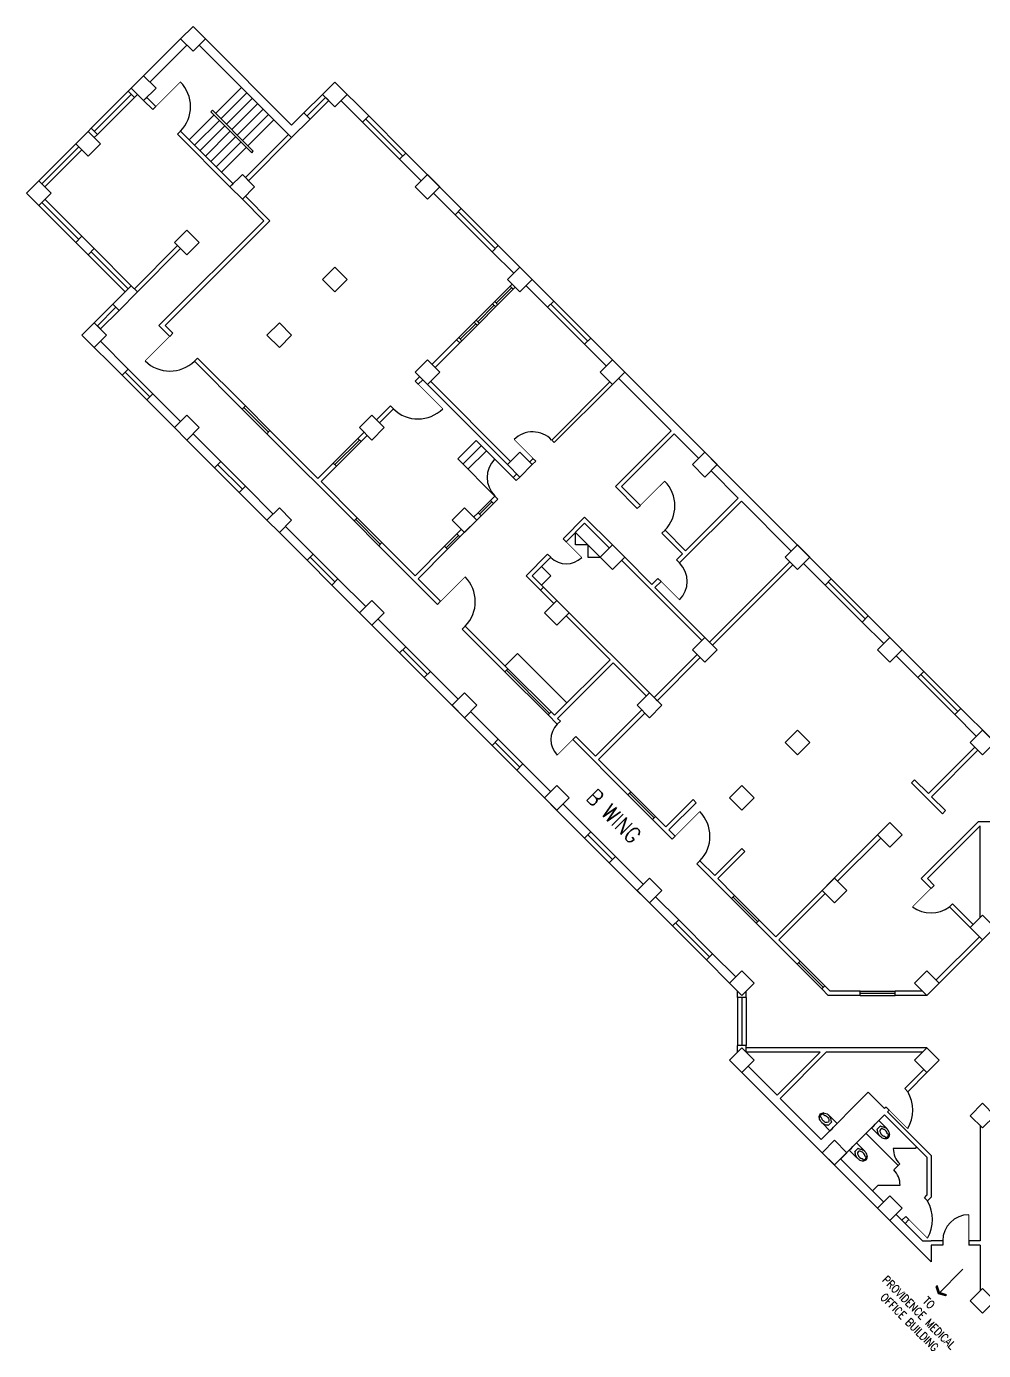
# Model space of a CAD drawing. Header units: inches. Extents: x -3235 to 3296, y 161 to 2924.
# Drawn here: x -3235 to -1918, y 1104 to 2924 of the extents above; entities that cross this region are included whole.
import ezdxf
from ezdxf.enums import TextEntityAlignment as Align

# ---------------------------------------------------------------- set-up
doc = ezdxf.new("R2010")
doc.units = ezdxf.units.IN
doc.header["$LTSCALE"] = 96
doc.header["$MEASUREMENT"] = 0
doc.layers.get('0').update_dxf_attribs({"linetype": 'CONTINUOUS'})
for name, color, linetype in [('A-ANNO-TEXT', 4, 'CONTINUOUS'), ('A-COLS', 5, 'CONTINUOUS'), ('A-DOOR', 2, 'CONTINUOUS'), ('A-FLOR-CASE', 3, 'CONTINUOUS'), ('A-FLOR-PFIX', 2, 'CONTINUOUS'), ('A-FLOR-STRS', 2, 'CONTINUOUS'), ('A-GLAZ', 2, 'CONTINUOUS'), ('A-GLAZ-SILL', 1, 'CONTINUOUS'), ('A-WALL-FULL', 6, 'CONTINUOUS')]:
    doc.layers.add(name, color=color, linetype=linetype)
doc.styles.add('11', font='simplex', dxfattribs={"width": 0.85, "height": 11})

# ---------------------------------------------------------------- blocks, each defined once
blk = doc.blocks.new('P2477016')
for p, q in [((-3.603083, -23.831759), (-3.603083, -23.831759)), ((-2.504894, -21.068753), (-2.504894, -21.068753))]:
    blk.add_line(p, q)
for points in [[(-6.93083, -16.399601, -0.022673), (-7, -14.875), (-7, 0), (-3.020761, 0), (0, 0), (3.020761, 0), (7, 0), (7, -14.875)], [(-6.937926, -16.211212, -0.074934), (-6.387938, -12.562014, -0.085426), (-4.920528, -9.670474, -0.066386), (-3.550098, -8.264603), (-3.550098, -6.711212), (3.449902, -6.711212), (3.449902, -8.264603, -0.066386), (4.820333, -9.670474, -0.085426), (6.287743, -12.562014, -0.111314), (6.709134, -17.991061)], [(3.991504, -23.722377, -0.562484), (3.158962, -23.529526), (2.424162, -21.300368, -0.238976), (2.492058, -20.853364, 0.08035), (3.421006, -18.976205, 0.074934), (3.837731, -16.211212, 0.074934), (3.421006, -13.446218, 0.085426), (2.414145, -11.462194, 0.066386), (1.597345, -10.624271, 0.330534), (-1.69754, -10.624271, 0.066386), (-2.51434, -11.462194, 0.085426), (-3.521201, -13.446218, 0.074934), (-3.937926, -16.211212, 0.074934), (-3.521201, -18.976205, 0.08035), (-2.592253, -20.853364, -0.238976), (-2.524357, -21.300368), (-3.250575, -23.503493, -0.549653), (-4.069149, -23.710095)], [(0, -25.75, 0.143932), (2.498761, -25.015482, 0.107177), (4.949747, -22.564786, 0.077997), (6.431696, -19.212481, 0.065232), (7, -14.875)], [(-4.023967, -23.748064, 0.06085), (-2.498761, -25.015482, 0.143932), (0, -25.75)], [(-2.976493, -22.67201, 0.063273), (-1.687041, -23.754089, 0.143932), (0, -24.25)], [(0, -24.25, 0.143932), (1.687041, -23.754089, 0.059203), (2.902316, -22.750942)]]:
    blk.add_lwpolyline(points, format="xyb")
for centre, radius, start, end in [((5.443363, -16.211212), 12.38129, 180, 197.141641), ((2.746106, -17.043143), 9.558648, 197.141641, 216.672481), ((1.035634, -18.316811), 7.426057, 216.672481, 226.574161)]:
    blk.add_arc(centre, radius, start, end)
blk = doc.blocks.new('WC')
at = {"layer": 'A-FLOR-PFIX', "xscale": -1}
blk.add_blockref('P2477016', (0, 0), dxfattribs=at)
blk = doc.blocks.new('ARROW')
for p, q in [((0, 0), (47.9, 0)), ((41, 9), (45.5, 0)), ((41, 9), (43.2, 9)), ((45.5, 0), (41, -9)), ((43.2, 9), (47.7, 0)), ((47.7, 0), (43.2, -9)), ((41, -9), (43.2, -9))]:
    blk.add_line(p, q)
for points in [[(41, 9), (45.5, 0), (43.2, 9), (47.7, 0)], [(41, -9), (45.5, 0), (43.2, -9), (47.7, 0)]]:
    blk.add_solid(points)

msp = doc.modelspace()

# ---------------------------------------------------------------- linework, layer by layer
at = {"layer": 'A-COLS'}
for points in [[(-3006.1, 2890.3), (-3023.1, 2907.3), (-3006.1, 2924.3), (-2989.1, 2907.3)], [(-3074, 2822.4), (-3091, 2839.4), (-3074, 2856.4), (-3057, 2839.4)], [(-2811, 2814), (-2827.9, 2830.9), (-2811, 2847.9), (-2794, 2830.9)], [(-3133.4, 2763), (-3150.4, 2780), (-3167.3, 2763), (-3150.4, 2746.1)], [(-2938.2, 2686.7), (-2955.2, 2703.6), (-2938.2, 2720.6), (-2921.3, 2703.6)], [(-2683.7, 2686.7), (-2700.6, 2703.6), (-2683.7, 2720.6), (-2666.7, 2703.6)], [(-3201.3, 2695.2), (-3218.2, 2712.1), (-3235.2, 2695.2), (-3218.2, 2678.2)], [(-2997.6, 2627.3), (-3014.6, 2644.2), (-3031.6, 2627.3), (-3014.6, 2610.3)], [(-2811, 2559.4), (-2827.9, 2576.4), (-2811, 2593.3), (-2794, 2576.4)], [(-2556.4, 2559.4), (-2573.4, 2576.4), (-2556.4, 2593.3), (-2539.4, 2576.4)], [(-3124.9, 2500), (-3141.9, 2517), (-3158.9, 2500), (-3141.9, 2483)], [(-2870.4, 2500), (-2887.3, 2517), (-2904.3, 2500), (-2887.3, 2483)], [(-2683.7, 2432.1), (-2700.6, 2449.1), (-2683.7, 2466.1), (-2666.7, 2449.1)], [(-2429.1, 2432.1), (-2446.1, 2449.1), (-2429.1, 2466.1), (-2412.1, 2449.1)], [(-2997.6, 2372.7), (-3014.6, 2389.7), (-3031.6, 2372.7), (-3014.6, 2355.7)], [(-2743.1, 2372.7), (-2760, 2389.7), (-2777, 2372.7), (-2760, 2355.7)], [(-2556.4, 2304.8), (-2573.4, 2321.8), (-2556.4, 2338.8), (-2539.4, 2321.8)], [(-2301.8, 2304.8), (-2318.8, 2321.8), (-2301.8, 2338.8), (-2284.9, 2321.8)], [(-2870.4, 2245.4), (-2887.3, 2262.4), (-2904.3, 2245.4), (-2887.3, 2228.5)], [(-2615.8, 2245.4), (-2632.8, 2262.4), (-2649.7, 2245.4), (-2632.8, 2228.5)], [(-2429.1, 2177.6), (-2446.1, 2194.5), (-2429.1, 2211.5), (-2412.1, 2194.5)], [(-2174.6, 2177.6), (-2191.5, 2194.5), (-2174.6, 2211.5), (-2157.6, 2194.5)], [(-2743.1, 2118.2), (-2760, 2135.1), (-2777, 2118.2), (-2760, 2101.2)], [(-2488.5, 2118.2), (-2505.5, 2135.1), (-2522.5, 2118.2), (-2505.5, 2101.2)], [(-2301.8, 2050.3), (-2318.8, 2067.2), (-2301.8, 2084.2), (-2284.9, 2067.2)], [(-2047.3, 2050.3), (-2064.2, 2067.2), (-2047.3, 2084.2), (-2030.3, 2067.2)], [(-2615.8, 1990.9), (-2632.8, 2007.9), (-2649.7, 1990.9), (-2632.8, 1973.9)], [(-2361.2, 1990.9), (-2378.2, 2007.9), (-2395.2, 1990.9), (-2378.2, 1973.9)], [(-2174.6, 1923), (-2191.5, 1940), (-2174.6, 1956.9), (-2157.6, 1940)], [(-1920, 1923), (-1937, 1940), (-1920, 1956.9), (-1903, 1940)], [(-2488.5, 1863.6), (-2505.5, 1880.6), (-2522.5, 1863.6), (-2505.5, 1846.6)], [(-2234, 1863.6), (-2250.9, 1880.6), (-2267.9, 1863.6), (-2250.9, 1846.6)], [(-2047.3, 1795.7), (-2064.2, 1812.7), (-2047.3, 1829.7), (-2030.3, 1812.7)], [(-2361.2, 1736.3), (-2378.2, 1753.3), (-2395.2, 1736.3), (-2378.2, 1719.4)], [(-2106.7, 1736.3), (-2123.6, 1753.3), (-2140.6, 1736.3), (-2123.6, 1719.4)], [(-1920, 1668.4), (-1937, 1685.4), (-1920, 1702.4), (-1903, 1685.4)], [(-2234, 1609), (-2250.9, 1626), (-2267.9, 1609), (-2250.9, 1592.1)], [(-1979.4, 1609), (-1996.4, 1626), (-2013.3, 1609), (-1996.4, 1592.1)], [(-2234, 1503.1), (-2250.9, 1520.1), (-2267.9, 1503.1), (-2250.9, 1486.1)], [(-1996.4, 1520.1), (-1979.4, 1503.1), (-1996.4, 1486.1), (-2013.3, 1503.1)], [(-1920, 1443.7), (-1903, 1426.7), (-1920, 1409.8), (-1937, 1426.7)], [(-2140.6, 1375.8), (-2123.6, 1392.8), (-2106.7, 1375.8), (-2123.6, 1358.9)], [(-2064.2, 1299.5), (-2047.3, 1316.4), (-2030.3, 1299.5), (-2047.3, 1282.5)], [(-1920, 1189.1), (-1903, 1172.2), (-1920, 1155.2), (-1937, 1172.2)]]:
    msp.add_lwpolyline(points, close=True, dxfattribs=at)
at = {"layer": 'A-DOOR'}
for p, q in [((-2479.8, 2211.5), (-2479.8, 2228.5)), ((-2463.1, 2211.5), (-2479.8, 2211.5)), ((-2463.1, 2211.5), (-2463.1, 2194.7)), ((-2463.1, 2194.7), (-2446.1, 2194.7)), ((-2012.6, 1381.7), (-2042.6, 1381.7)), ((-2063.3, 1331), (-2033.3, 1331))]:
    msp.add_line(p, q, dxfattribs=at)
at = {"layer": 'A-DOOR', "const_width": 1}
for points in [[(-3057.5, 2814), (-3023.6, 2847.9)], [(-3037.9, 2498.4), (-3071.9, 2464.4)], [(-2696.5, 2432.6), (-2662.5, 2398.6)], [(-2538.8, 2330.9), (-2564.2, 2356.4)], [(-2565.5, 2304.2), (-2591, 2329.6)], [(-2391.2, 2265.2), (-2357.2, 2299.1)], [(-2492.8, 2215.7), (-2471.3, 2194.3)], [(-2665.7, 2133.6), (-2631.8, 2167.6)], [(-2362.2, 2161.2), (-2336.7, 2135.8)], [(-2483.5, 1943.9), (-2504.9, 1922.5)], [(-2342.9, 1810.8), (-2309, 1844.8)], [(-1990.7, 1739.2), (-2016.2, 1713.7)], [(-2048.2, 1434.3), (-2022.8, 1408.8)], [(-2021.1, 1283.9), (-1995.7, 1258.5)], [(-1938.7, 1254.5), (-1938.7, 1290.5)]]:
    msp.add_lwpolyline(points, dxfattribs=at)
at = {"layer": 'A-DOOR'}
for centre, radius, start, end in [((-3057.5, 2814), 48, 315.4323, 45), ((-3037.9, 2498.4), 48, 225, 314.5677), ((-2696.5, 2432.6), 48, 225.4323, 315), ((-2538.8, 2330.9), 36, 43.4453, 134.9851), ((-2565.5, 2304.2), 36, 135, 225), ((-2391.2, 2265.2), 48, 315.4323, 45), ((-2492.5, 2215.5), 30, 225, 314.9974), ((-2362.2, 2161.2), 36, 315, 45), ((-2665.7, 2133.6), 48, 315.4323, 45), ((-2483.7, 1943.7), 30, 135, 224.9974), ((-2342.9, 1810.8), 48, 315.4323, 45), ((-1990.7, 1749.5), 43.9, 234.5459, 305.4541), ((-2065.1, 1434.3), 49.4, 328.9978, 31.0022), ((-2012.6, 1381.7), 30, 180, 225), ((-2063.3, 1331), 30, 360, 45), ((-2038, 1283.9), 49.4, 328.9978, 31.0022), ((-1938.7, 1254.5), 36, 90, 180)]:
    msp.add_arc(centre, radius, start, end, dxfattribs=at)
at = {"layer": 'A-FLOR-CASE'}
for p, q in [((-2446.1, 2194.5), (-2480, 2228.5)), ((-2526.7, 2181.8), (-2514, 2169.1)), ((-2514, 2169.1), (-2526.7, 2156.3)), ((-2528.1, 2149.3), (-2509.7, 2130.9)), ((-2523.9, 2153.5), (-2505.5, 2135.1)), ((-2576.6, 2045.1), (-2559.7, 2062)), ((-2559.7, 2062), (-2491.8, 1994.2))]:
    msp.add_line(p, q, dxfattribs=at)
at = {"layer": 'A-FLOR-STRS'}
for p, q in [((-2939.3, 2840.5), (-2975, 2804.7)), ((-2967.6, 2797.3), (-2931.9, 2833)), ((-2960.2, 2789.9), (-2924.4, 2825.6)), ((-2981.4, 2806.9), (-2979.3, 2809)), ((-2981.4, 2806.9), (-2925.2, 2750.6)), ((-2979.3, 2809), (-2923.1, 2752.8)), ((-2952.8, 2782.5), (-2917, 2818.2)), ((-2945.3, 2775), (-2909.6, 2810.8)), ((-2977.1, 2802.6), (-3011.4, 2768.3)), ((-2969.7, 2795.2), (-3004, 2760.9)), ((-2962.3, 2787.8), (-2996.6, 2753.5)), ((-2937.9, 2767.6), (-2902.2, 2803.3)), ((-2930.5, 2760.2), (-2894.7, 2795.9)), ((-2954.9, 2780.3), (-2989.1, 2746.1)), ((-2947.4, 2772.9), (-2981.7, 2738.6)), ((-2940, 2765.5), (-2974.3, 2731.2)), ((-2932.6, 2758.1), (-2966.9, 2723.8)), ((-2925.2, 2750.6), (-2923.1, 2752.8)), ((-2641.9, 2329.6), (-2616.4, 2355.1)), ((-2616.4, 2355.1), (-2565.5, 2304.2)), ((-2634.8, 2322.6), (-2609.4, 2348)), ((-2627.8, 2315.5), (-2602.3, 2341)), ((-2641.9, 2329.6), (-2591, 2278.7))]:
    msp.add_line(p, q, dxfattribs=at)
at = {"layer": 'A-GLAZ'}
for p, q in [((-3091, 2830.9), (-3141.9, 2780)), ((-2849.1, 2801.2), (-2823.7, 2826.7)), ((-2768.5, 2797), (-2717.6, 2746.1)), ((-3214, 2707.9), (-3163.1, 2758.8)), ((-3214, 2682.4), (-3163.1, 2631.5)), ((-2641.2, 2669.7), (-2590.3, 2618.8)), ((-3146.1, 2614.6), (-3095.2, 2563.6)), ((-2588.9, 2543.8), (-2567.7, 2565.1)), ((-3137.6, 2512.7), (-3112.2, 2538.2)), ((-2614.4, 2518.4), (-2591.8, 2541)), ((-2514, 2542.4), (-2463.1, 2491.5)), ((-2638.4, 2494.3), (-2617.2, 2515.6)), ((-3099.5, 2449.1), (-3065.5, 2415.1)), ((-2936.2, 2400.4), (-2902.3, 2366.5)), ((-2777, 2355.7), (-2811, 2321.8)), ((-2972.2, 2321.8), (-2938.2, 2287.9)), ((-2594.9, 2270.6), (-2611.9, 2253.6)), ((-2782.3, 2246.5), (-2748.4, 2212.6)), ((-2640.9, 2224.5), (-2657.9, 2207.6)), ((-2844.9, 2194.5), (-2811, 2160.6)), ((-2132.1, 2160.6), (-2081.2, 2109.7)), ((-2717.6, 2067.2), (-2683.7, 2033.3)), ((-2574.9, 2039.1), (-2515.5, 1979.7)), ((-2004.9, 2033.3), (-1953.9, 1982.4)), ((-2590.3, 1940), (-2556.4, 1906)), ((-2405.8, 1870), (-2371.8, 1836)), ((-2463.1, 1812.7), (-2429.1, 1778.8)), ((-2263.3, 1727.5), (-2229.4, 1693.6)), ((-2342.1, 1691.8), (-2295.5, 1645.1)), ((-2172.8, 1637), (-2138.9, 1603)), ((-2251.2, 1589.1), (-2251.2, 1523.1)), ((-2088.2, 1595.1), (-2040.2, 1595.1))]:
    msp.add_line(p, q, dxfattribs=at)
at = {"layer": 'A-GLAZ-SILL'}
for p, q in [((-3095.2, 2835.2), (-3146.1, 2784.3)), ((-3086.7, 2826.7), (-3137.6, 2775.8)), ((-2853.4, 2805.5), (-2827.9, 2830.9)), ((-2844.9, 2797), (-2819.4, 2822.4)), ((-2772.8, 2792.7), (-2721.9, 2741.8)), ((-2764.3, 2801.2), (-2713.4, 2750.3)), ((-3218.2, 2712.1), (-3167.3, 2763)), ((-3209.8, 2703.6), (-3158.9, 2754.6)), ((-3218.2, 2678.2), (-3167.3, 2627.3)), ((-3209.8, 2686.7), (-3158.9, 2635.8)), ((-2645.5, 2665.5), (-2594.6, 2614.6)), ((-2637, 2673.9), (-2586.1, 2623)), ((-3150.4, 2610.3), (-3099.5, 2559.4)), ((-3141.9, 2618.8), (-3091, 2567.9)), ((-2643.4, 2493.6), (-2567, 2570)), ((-2569.8, 2567.2), (-2565.6, 2562.9)), ((-2567, 2570), (-2562.8, 2565.8)), ((-2639.1, 2489.4), (-2562.8, 2565.8)), ((-3141.9, 2517), (-3116.4, 2542.4)), ((-3133.4, 2508.5), (-3107.9, 2533.9)), ((-2593.9, 2543.1), (-2589.6, 2538.9)), ((-2591, 2546), (-2586.8, 2541.7)), ((-2591, 2546), (-2586.8, 2541.7)), ((-2518.2, 2538.2), (-2467.3, 2487.3)), ((-2509.7, 2546.7), (-2458.8, 2495.8)), ((-2619.3, 2517.7), (-2615.1, 2513.4)), ((-2616.5, 2520.5), (-2612.3, 2516.3)), ((-2640.5, 2496.5), (-2636.3, 2492.2)), ((-2643.4, 2493.6), (-2639.1, 2489.4)), ((-3103.7, 2444.8), (-3069.8, 2410.9)), ((-3095.2, 2453.3), (-3061.3, 2419.4)), ((-2938.4, 2398.3), (-2904.4, 2364.4)), ((-2934.1, 2402.5), (-2900.2, 2368.6)), ((-2779.1, 2357.9), (-2813.1, 2323.9)), ((-2774.9, 2353.6), (-2808.8, 2319.7)), ((-2976.4, 2317.6), (-2942.5, 2283.6)), ((-2967.9, 2326.1), (-2934, 2292.1)), ((-2597, 2272.7), (-2614, 2255.7)), ((-2592.8, 2268.5), (-2609.8, 2251.5)), ((-2784.4, 2244.4), (-2750.5, 2210.4)), ((-2780.2, 2248.6), (-2746.3, 2214.7)), ((-2643, 2226.7), (-2660, 2209.7)), ((-2638.8, 2222.4), (-2655.8, 2205.5)), ((-2849.1, 2190.3), (-2815.2, 2156.3)), ((-2840.7, 2198.8), (-2806.7, 2164.8)), ((-2136.4, 2156.3), (-2085.5, 2105.4)), ((-2127.9, 2164.8), (-2077, 2113.9)), ((-2721.9, 2063), (-2687.9, 2029.1)), ((-2713.4, 2071.5), (-2679.4, 2037.6)), ((-2572.8, 2041.2), (-2513.4, 1981.9)), ((-2577.1, 2037), (-2517.7, 1977.6)), ((-2009.1, 2029.1), (-1958.2, 1978.2)), ((-2000.6, 2037.6), (-1949.7, 1986.6)), ((-2594.6, 1935.7), (-2560.6, 1901.8)), ((-2586.1, 1944.2), (-2552.2, 1910.3)), ((-2407.9, 1867.8), (-2374, 1833.9)), ((-2403.7, 1872.1), (-2369.7, 1838.1)), ((-2467.3, 1808.4), (-2433.4, 1774.5)), ((-2458.8, 1816.9), (-2424.9, 1783)), ((-2261.2, 1729.6), (-2227.2, 1695.7)), ((-2265.4, 1725.4), (-2231.5, 1691.4)), ((-2337.9, 1696), (-2291.2, 1649.3)), ((-2346.4, 1687.5), (-2299.7, 1640.9)), ((-2170.7, 1639.1), (-2136.7, 1605.2)), ((-2174.9, 1634.9), (-2141, 1600.9)), ((-2257.2, 1589.1), (-2257.2, 1523.1)), ((-2245.2, 1589.1), (-2245.2, 1523.1)), ((-2088.2, 1598.1), (-2040.2, 1598.1)), ((-2088.2, 1592.1), (-2040.2, 1592.1))]:
    msp.add_line(p, q, dxfattribs=at)
at = {"layer": 'A-WALL-FULL'}
for p, q in [((-3023.1, 2907.3), (-3095.2, 2835.2)), ((-3014.6, 2898.8), (-3065.5, 2847.9)), ((-2870.4, 2771.5), (-2997.6, 2898.8)), ((-2870.4, 2788.5), (-2989.1, 2907.3)), ((-2811, 2847.9), (-2827.9, 2830.9)), ((-2764.3, 2801.2), (-2811, 2847.9)), ((-3086.7, 2826.7), (-3095.2, 2835.2)), ((-3082.5, 2830.9), (-3086.7, 2826.7)), ((-3074, 2822.4), (-3069.8, 2826.7)), ((-3074, 2822.4), (-3061.5, 2810)), ((-3069.8, 2826.7), (-3057.3, 2814.2)), ((-2827.9, 2830.9), (-2819.4, 2822.4)), ((-2772.8, 2792.7), (-2802.5, 2822.4)), ((-3057.3, 2814.2), (-3061.5, 2810)), ((-2853.4, 2805.5), (-2870.4, 2788.5)), ((-2853.4, 2805.5), (-2844.9, 2797)), ((-2844.9, 2797), (-2870.4, 2771.5)), ((-2772.8, 2792.7), (-2764.3, 2801.2)), ((-2772.8, 2792.7), (-2764.3, 2801.2)), ((-3150.4, 2780), (-3146.1, 2784.3)), ((-3141.9, 2771.5), (-3150.4, 2780)), ((-3137.6, 2775.8), (-3146.1, 2784.3)), ((-3141.9, 2771.5), (-3137.6, 2775.8)), ((-3023.3, 2780.3), (-3027.6, 2776)), ((-3027.6, 2776), (-2955.2, 2703.6)), ((-3023.3, 2780.3), (-2951, 2707.9)), ((-2874.6, 2775.8), (-2934, 2716.4)), ((-2870.4, 2771.5), (-2929.7, 2712.1)), ((-2721.9, 2741.8), (-2713.4, 2750.3)), ((-2637, 2673.9), (-2713.4, 2750.3)), ((-2692.2, 2712.1), (-2721.9, 2741.8)), ((-2934, 2716.4), (-2929.7, 2712.1)), ((-3218.2, 2678.2), (-3235.2, 2695.2)), ((-2955.2, 2703.6), (-2951, 2707.9)), ((-2645.5, 2665.5), (-2675.2, 2695.2)), ((-2938.2, 2686.7), (-2908.8, 2657.2)), ((-2934, 2690.9), (-2900.3, 2657.2)), ((-2645.5, 2665.5), (-2637, 2673.9)), ((-2645.5, 2665.5), (-2637, 2673.9)), ((-2908.8, 2657.2), (-3053, 2513)), ((-2900.3, 2657.2), (-3044.6, 2513)), ((-3167.3, 2627.3), (-3158.9, 2635.8)), ((-3150.4, 2610.3), (-3167.3, 2627.3)), ((-3141.9, 2618.8), (-3158.9, 2635.8)), ((-3086.7, 2563.6), (-3027.3, 2623)), ((-3023.1, 2618.8), (-3027.3, 2623)), ((-2594.6, 2614.6), (-2586.1, 2623)), ((-2509.7, 2546.7), (-2586.1, 2623)), ((-3150.4, 2610.3), (-3141.9, 2618.8)), ((-3082.5, 2559.4), (-3023.1, 2618.8)), ((-2564.9, 2584.9), (-2594.6, 2614.6)), ((-3116.4, 2542.4), (-3091, 2567.9)), ((-3082.5, 2559.4), (-3091, 2567.9)), ((-2518.2, 2538.2), (-2547.9, 2567.9)), ((-3107.9, 2533.9), (-3082.5, 2559.4)), ((-3116.4, 2542.4), (-3107.9, 2533.9)), ((-2518.2, 2538.2), (-2509.7, 2546.7)), ((-2518.2, 2538.2), (-2509.7, 2546.7)), ((-3158.9, 2500), (-3141.9, 2517)), ((-3141.9, 2517), (-3133.4, 2508.5)), ((-3053, 2513), (-3038.2, 2498.1)), ((-3044.6, 2513), (-3033.9, 2502.4)), ((-3103.7, 2444.8), (-3158.9, 2500)), ((-3038.2, 2498.1), (-3033.9, 2502.4)), ((-2467.3, 2487.3), (-2458.8, 2495.8)), ((-2127.9, 2164.8), (-2458.8, 2495.8)), ((-3095.2, 2453.3), (-3133.4, 2491.5)), ((-2643.4, 2493.6), (-2677.3, 2459.7)), ((-2639.1, 2489.4), (-2673.1, 2455.5)), ((-2437.6, 2457.6), (-2467.3, 2487.3)), ((-3004.2, 2464.2), (-3000, 2468.4)), ((-3004.2, 2464.2), (-2938.4, 2398.3)), ((-3000, 2468.4), (-2934.1, 2402.5)), ((-3095.2, 2453.3), (-3103.7, 2444.8)), ((-2700.5, 2436.5), (-2694.3, 2442.7)), ((-2348.3, 2368.3), (-2420.6, 2440.6)), ((-2696.2, 2432.3), (-2700.5, 2436.5)), ((-2696.2, 2432.3), (-2690, 2438.5)), ((-2683.7, 2432.1), (-2573.4, 2321.8)), ((-2679.4, 2436.4), (-2569.1, 2326.1)), ((-2512.6, 2355.7), (-2432.7, 2435.7)), ((-2509.1, 2352.2), (-2429.1, 2432.1)), ((-3061.3, 2419.4), (-3069.8, 2410.9)), ((-2976.4, 2317.6), (-3069.8, 2410.9)), ((-3023.1, 2381.2), (-3061.3, 2419.4)), ((-2934.1, 2402.5), (-2938.4, 2398.3)), ((-2753.7, 2383.3), (-2734.4, 2402.6)), ((-2749.4, 2379.1), (-2730.2, 2398.4)), ((-2730.2, 2398.4), (-2734.4, 2402.6)), ((-2900.2, 2368.6), (-2904.4, 2364.4)), ((-2900.2, 2368.6), (-2834.3, 2302.7)), ((-2348.3, 2368.3), (-2425, 2291.6)), ((-2967.9, 2326.1), (-3006.1, 2364.2)), ((-2904.4, 2364.4), (-2784.4, 2244.4)), ((-2779.1, 2357.9), (-2770.6, 2366.4)), ((-2779.1, 2357.9), (-2774.9, 2353.6)), ((-2774.9, 2353.6), (-2766.4, 2362.1)), ((-2766.4, 2362.1), (-2770.6, 2366.4)), ((-2512.6, 2355.7), (-2509.1, 2352.2)), ((-2344.1, 2364), (-2416.5, 2291.6)), ((-2310.3, 2330.3), (-2344.1, 2364)), ((-2543, 2325.3), (-2538.1, 2330.2)), ((-2538.8, 2330.9), (-2534.5, 2326.7)), ((-2967.9, 2326.1), (-2976.4, 2317.6)), ((-2834.3, 2302.7), (-2813.1, 2323.9)), ((-2830, 2298.5), (-2808.8, 2319.7)), ((-2813.1, 2323.9), (-2808.8, 2319.7)), ((-2539.4, 2321.8), (-2534.5, 2326.7)), ((-2256, 2275.9), (-2293.4, 2313.3)), ((-2830, 2298.5), (-2780.2, 2248.6)), ((-2565.5, 2304.2), (-2560.6, 2309.1)), ((-2565.5, 2304.2), (-2561.3, 2300)), ((-2561.3, 2300), (-2556.4, 2304.8)), ((-2934, 2292.1), (-2942.5, 2283.6)), ((-2849.1, 2190.3), (-2942.5, 2283.6)), ((-2895.8, 2253.9), (-2934, 2292.1)), ((-2597, 2272.7), (-2591, 2278.7)), ((-2591, 2278.7), (-2586.7, 2274.5)), ((-2425, 2291.6), (-2394.9, 2261.5)), ((-2416.5, 2291.6), (-2390.6, 2265.8)), ((-2328.4, 2203.5), (-2256, 2275.9)), ((-2597, 2272.7), (-2592.8, 2268.5)), ((-2592.8, 2268.5), (-2586.7, 2274.5)), ((-2390.6, 2265.8), (-2394.9, 2261.5)), ((-2336.7, 2186.7), (-2251.7, 2271.7)), ((-2183, 2203), (-2251.7, 2271.7)), ((-2780.2, 2248.6), (-2784.4, 2244.4)), ((-2638.8, 2222.4), (-2609.8, 2251.5)), ((-2620, 2249.7), (-2614, 2255.7)), ((-2614, 2255.7), (-2609.8, 2251.5)), ((-2467.3, 2249.7), (-2497, 2220)), ((-2467.3, 2241.2), (-2492.8, 2215.7)), ((-2429.1, 2211.5), (-2467.3, 2249.7)), ((-2433.4, 2207.3), (-2467.3, 2241.2)), ((-2840.7, 2198.8), (-2878.8, 2237)), ((-2643, 2226.7), (-2637, 2232.7)), ((-2643, 2226.7), (-2638.8, 2222.4)), ((-2356.7, 2231.8), (-2360.9, 2227.6)), ((-2360.9, 2227.6), (-2332.6, 2199.3)), ((-2356.7, 2231.8), (-2328.4, 2203.5)), ((-2746.3, 2214.7), (-2750.5, 2210.4)), ((-2750.5, 2210.4), (-2669.7, 2129.6)), ((-2746.3, 2214.7), (-2700.6, 2169.1)), ((-2700.6, 2169.1), (-2660, 2209.7)), ((-2696.4, 2164.8), (-2655.8, 2205.5)), ((-2660, 2209.7), (-2655.8, 2205.5)), ((-2497, 2220), (-2492.8, 2215.7)), ((-2840.7, 2198.8), (-2849.1, 2190.3)), ((-2518.2, 2198.8), (-2547.9, 2169.1)), ((-2514, 2194.5), (-2539.4, 2169.1)), ((-2518.2, 2198.8), (-2514, 2194.5)), ((-2306.1, 2080), (-2416.4, 2190.3)), ((-2374.8, 2157.1), (-2412.1, 2194.5)), ((-2341, 2190.9), (-2332.6, 2199.3)), ((-2341, 2190.9), (-2336.7, 2186.7)), ((-2295.5, 2077.9), (-2185.2, 2188.2)), ((-2136.4, 2156.3), (-2166.1, 2186)), ((-2547.9, 2169.1), (-2528.1, 2149.3)), ((-2539.4, 2169.1), (-2523.9, 2153.5)), ((-2291.2, 2073.6), (-2180.9, 2183.9)), ((-2806.7, 2164.8), (-2815.2, 2156.3)), ((-2721.9, 2063), (-2815.2, 2156.3)), ((-2768.5, 2126.6), (-2806.7, 2164.8)), ((-2696.4, 2164.8), (-2665.5, 2133.9)), ((-2523.9, 2153.5), (-2528.1, 2149.3)), ((-2374.8, 2157.1), (-2366.4, 2165.5)), ((-2370.5, 2152.9), (-2362.2, 2161.2)), ((-2301.8, 2084.2), (-2370.5, 2152.9)), ((-2366.4, 2165.5), (-2362.2, 2161.2)), ((-2136.4, 2156.3), (-2127.9, 2164.8)), ((-2136.4, 2156.3), (-2127.9, 2164.8)), ((-2665.5, 2133.9), (-2669.7, 2129.6)), ((-2492.8, 2113.9), (-2432.4, 2053.6)), ((-2488.5, 2118.2), (-2378.2, 2007.9)), ((-2085.5, 2105.4), (-2077, 2113.9)), ((-2000.6, 2037.6), (-2077, 2113.9)), ((-2713.4, 2071.5), (-2751.6, 2109.7)), ((-2631.5, 2099.9), (-2635.8, 2095.7)), ((-2635.8, 2095.7), (-2577.1, 2037)), ((-2631.5, 2099.9), (-2572.8, 2041.2)), ((-2055.8, 2075.7), (-2085.5, 2105.4)), ((-2291.2, 2073.6), (-2295.5, 2077.9)), ((-2713.4, 2071.5), (-2721.9, 2063)), ((-2312.4, 2060.9), (-2371.8, 2001.5)), ((-2308.2, 2056.6), (-2312.4, 2060.9)), ((-2009.1, 2029.1), (-2038.8, 2058.8)), ((-2577.1, 2037), (-2572.8, 2041.2)), ((-2508.8, 1977.2), (-2432.4, 2053.6)), ((-2504.5, 1973), (-2428.2, 2049.3)), ((-2428.2, 2049.3), (-2382.4, 2003.6)), ((-2308.2, 2056.6), (-2367.6, 1997.2)), ((-2679.4, 2037.6), (-2687.9, 2029.1)), ((-2594.6, 1935.7), (-2687.9, 2029.1)), ((-2641.2, 1999.4), (-2679.4, 2037.6)), ((-2009.1, 2029.1), (-2000.6, 2037.6)), ((-2009.1, 2029.1), (-2000.6, 2037.6)), ((-2388.8, 1984.5), (-2452.5, 1920.9)), ((-2384.6, 1980.3), (-2388.8, 1984.5)), ((-2367.6, 1997.2), (-2371.8, 2001.5)), ((-1958.2, 1978.2), (-1949.7, 1986.6)), ((-1909, 1946), (-1949.7, 1986.6)), ((-2586.1, 1944.2), (-2624.3, 1982.4)), ((-2517.7, 1977.6), (-2513.4, 1981.9)), ((-2517.7, 1977.6), (-2504.9, 1964.9)), ((-2513.4, 1981.9), (-2508.8, 1977.2)), ((-2504.9, 1964.9), (-2500.7, 1969.1)), ((-2504.5, 1973), (-2500.7, 1969.1)), ((-2384.6, 1980.3), (-2448.2, 1916.6)), ((-1928.5, 1948.5), (-1958.2, 1978.2)), ((-2483.7, 1943.7), (-2479.5, 1947.9)), ((-2479.5, 1947.9), (-2452.5, 1920.9)), ((-2586.1, 1944.2), (-2594.6, 1935.7)), ((-2483.7, 1943.7), (-2407.9, 1867.8)), ((-1994.3, 1869.5), (-1930.4, 1933.4)), ((-2448.2, 1916.6), (-2403.7, 1872.1)), ((-1990.1, 1865.3), (-1926.2, 1929.2)), ((-2552.2, 1910.3), (-2560.6, 1901.8)), ((-2467.3, 1808.4), (-2560.6, 1901.8)), ((-2514, 1872.1), (-2552.2, 1910.3)), ((-2017.5, 1884.3), (-2013.3, 1888.5)), ((-2017.5, 1884.3), (-1975.1, 1841.8)), ((-2013.3, 1888.5), (-1994.3, 1869.5)), ((-2407.9, 1867.8), (-2403.7, 1872.1)), ((-2355.5, 1823.9), (-2318.2, 1861.2)), ((-2351.3, 1819.7), (-2314, 1857)), ((-2318.2, 1861.2), (-2314, 1857)), ((-1990.1, 1865.3), (-1970.9, 1846.1)), ((-2458.8, 1816.9), (-2497, 1855.1)), ((-1975.1, 1841.8), (-1970.9, 1846.1)), ((-2374, 1833.9), (-2369.7, 1838.1)), ((-2374, 1833.9), (-2346.9, 1806.9)), ((-2369.7, 1838.1), (-2355.5, 1823.9)), ((-1926, 1830.7), (-2004.1, 1752.6)), ((-1923, 1825.2), (-1995.6, 1752.6)), ((-1811.1, 1830.7), (-1926, 1830.7)), ((-1923, 1699.4), (-1923, 1825.2)), ((-2458.8, 1816.9), (-2467.3, 1808.4)), ((-2351.3, 1819.7), (-2342.7, 1811.1)), ((-2342.7, 1811.1), (-2346.9, 1806.9)), ((-2064.2, 1812.7), (-2204.3, 1672.7)), ((-2060, 1808.4), (-2119.4, 1749.1)), ((-2288.4, 1756.9), (-2251.1, 1794.1)), ((-2284.2, 1752.6), (-2246.9, 1789.9)), ((-2251.1, 1794.1), (-2246.9, 1789.9)), ((-2424.9, 1783), (-2433.4, 1774.5)), ((-2346.4, 1687.5), (-2433.4, 1774.5)), ((-2386.7, 1744.8), (-2424.9, 1783)), ((-2308.7, 1777.2), (-2313, 1772.9)), ((-2313, 1772.9), (-2265.4, 1725.4)), ((-2308.7, 1777.2), (-2288.4, 1756.9)), ((-2284.2, 1752.6), (-2261.2, 1729.6)), ((-1990.7, 1739.2), (-2004.1, 1752.6)), ((-1995.6, 1752.6), (-1986.5, 1743.4)), ((-2261.2, 1729.6), (-2265.4, 1725.4)), ((-2136.4, 1732.1), (-2200, 1668.4)), ((-1986.5, 1743.4), (-1990.7, 1739.2)), ((-2337.9, 1696), (-2369.7, 1727.8)), ((-1961, 1718), (-1965.3, 1713.7)), ((-1965.3, 1713.7), (-1937, 1685.4)), ((-1961, 1718), (-1932.7, 1689.7)), ((-2337.9, 1696), (-2346.4, 1687.5)), ((-2227.2, 1695.7), (-2231.5, 1691.4)), ((-2227.2, 1695.7), (-2204.3, 1672.7)), ((-2231.5, 1691.4), (-2174.9, 1634.9)), ((-2200, 1668.4), (-2170.7, 1639.1)), ((-1924.2, 1672.7), (-1983.6, 1613.3)), ((-1920, 1668.4), (-1979.4, 1609)), ((-2291.2, 1649.3), (-2299.7, 1640.9)), ((-2267.9, 1609), (-2299.7, 1640.9)), ((-2259.4, 1617.5), (-2291.2, 1649.3)), ((-2170.7, 1639.1), (-2174.9, 1634.9)), ((-2136.7, 1605.2), (-2141, 1600.9)), ((-2136.7, 1605.2), (-2129.6, 1598.1)), ((-2257.2, 1589.1), (-2257.2, 1598.4)), ((-2245.2, 1589.1), (-2257.2, 1589.1)), ((-2242.4, 1600.6), (-2245.2, 1597.8)), ((-2245.2, 1589.1), (-2245.2, 1597.8)), ((-2141, 1600.9), (-2132.1, 1592.1)), ((-2088.2, 1592.1), (-2132.1, 1592.1)), ((-2088.2, 1598.1), (-2129.6, 1598.1)), ((-2088.2, 1592.1), (-2088.2, 1598.1)), ((-2002.7, 1598.1), (-2040.2, 1598.1)), ((-2040.2, 1592.1), (-2040.2, 1598.1)), ((-1996.4, 1592.1), (-2040.2, 1592.1)), ((-2257.2, 1513.8), (-2257.2, 1523.1)), ((-2245.2, 1523.1), (-2257.2, 1523.1)), ((-2245.2, 1514.4), (-2245.2, 1523.1)), ((-1996.4, 1520.1), (-2245.2, 1520.1)), ((-2143.3, 1514.1), (-2244.9, 1514.1)), ((-2143.3, 1514.1), (-2202.6, 1454.8)), ((-2134.8, 1514.1), (-2198.3, 1450.5)), ((-2002.4, 1514.1), (-2134.8, 1514.1)), ((-2202.6, 1454.8), (-2242.4, 1494.6)), ((-1990.4, 1225.6), (-2250.9, 1486.1)), ((-2000.6, 1490.4), (-2027, 1464)), ((-1996.4, 1486.1), (-2022.8, 1459.7)), ((-2077, 1458.8), (-2141.8, 1394)), ((-2077, 1458.8), (-2054.6, 1436.4)), ((-2027, 1464), (-2022.8, 1459.7)), ((-2141.8, 1394), (-2198.3, 1450.5)), ((-2052.5, 1438.5), (-2054.6, 1436.4)), ((-2052.5, 1438.5), (-2048.2, 1434.3)), ((-2054.6, 1427.9), (-2115.2, 1367.3)), ((-2054.6, 1427.9), (-1996.4, 1369.7)), ((-2048.2, 1434.3), (-2050.4, 1432.1)), ((-2050.4, 1432.1), (-1990.4, 1372.1)), ((-2080.1, 1402.4), (-2036, 1358.3)), ((-1923, 1412.8), (-1923, 1254.5)), ((-2010.5, 1383.8), (-2012.6, 1381.7)), ((-2055.8, 1307.9), (-2115.2, 1367.3)), ((-1996.4, 1369.7), (-1996.4, 1317.2)), ((-1990.4, 1372.1), (-1990.4, 1314.7)), ((-2033.8, 1360.5), (-2042.1, 1352.2)), ((-2063.3, 1331), (-2071.1, 1323.2)), ((-1999.9, 1313.6), (-1996.4, 1317.2)), ((-1999.9, 1313.6), (-1995.7, 1309.4)), ((-1995.7, 1309.4), (-1990.4, 1314.7)), ((-2002.4, 1254.5), (-2038.8, 1291)), ((-2030.7, 1282.9), (-2025.4, 1288.2)), ((-2026.4, 1278.6), (-2021.1, 1283.9)), ((-2025.4, 1288.2), (-2021.1, 1283.9)), ((-2002.4, 1254.5), (-1990.4, 1254.5)), ((-1974.7, 1254.5), (-1990.4, 1254.5)), ((-1974.7, 1248.5), (-1990.4, 1248.5)), ((-1990.4, 1248.5), (-1990.4, 1225.6)), ((-1974.7, 1254.5), (-1974.7, 1248.5)), ((-1923, 1254.5), (-1938.7, 1254.5)), ((-1938.7, 1254.5), (-1938.7, 1248.5)), ((-1923, 1248.5), (-1938.7, 1248.5)), ((-1923, 1248.5), (-1923, 1186.1))]:
    msp.add_line(p, q, dxfattribs=at)

# ---------------------------------------------------------------- block references
at = {"layer": 'A-ANNO-TEXT', "rotation": 225}
msp.add_blockref('ARROW', (-1946.8, 1215.7), dxfattribs=at)
at = {"layer": 'A-WALL-FULL', "rotation": 225.0000000000008}
msp.add_blockref('WC', (-2124.8, 1410.9), dxfattribs=at)
at = {"layer": 'A-WALL-FULL', "xscale": -1, "rotation": 44.9999999999991}
for p in [(-2067.5, 1415), (-2098.2, 1384.3)]:
    msp.add_blockref('WC', p, dxfattribs=at)

# ---------------------------------------------------------------- texts
at = {"layer": 'A-ANNO-TEXT', "style": '11', "width": 0.85}
for s, height, p in [('B WING', 22, (-2435, 1830.7)), ('PROVIDENCE MEDICAL', 11, (-2011, 1152.2)), ('OFFICE BUILDING', 11, (-2024.3, 1138.9)), ('TO', 11, (-1997.7, 1165.5))]:
    msp.add_text(s, height=height, rotation=315, dxfattribs=at).set_placement(p, align=Align.CENTER)

doc.saveas('drawing.dxf')
